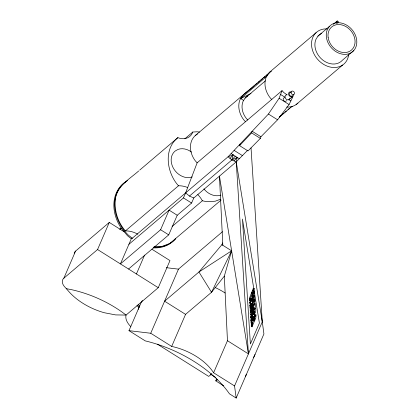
<?xml version="1.0" encoding="UTF-8"?>
<svg xmlns="http://www.w3.org/2000/svg" width="419" height="419" viewBox="0 0 419 419"><rect width="100%" height="100%" fill="white"/><g stroke="black" fill="none" stroke-linecap="round" stroke-linejoin="round"><path stroke-width="0.63" d="M250.881 319.739L252.196 320.085L251.719 321.373L250.887 320.881L251.39 317.869M251.719 321.373L251.599 319.901L252.819 315.627L251.678 317.995L250.667 317.822L250.944 316.225L251.767 316.712L252.055 316.104L251.081 315.627L251.264 314.947M251.264 303.864L251.206 303.346L250.562 304.225L249.844 304.058L249.698 302.366L250.625 300.638L251.646 300.894L251.861 300.627C251.578 299.983 253.741 296.594 253.217 297.857L254.611 295.5L254.522 298.077L250.761 307.415L249.975 307.211L249.97 305.482L250.552 303.696L251.264 303.864L250.614 305.891L250.761 307.415M254.658 315.402L255.14 314.758L255.993 314.936C256.454 319.199 253.055 322.651 252.301 326.71L251.976 325.49L252.652 323.023L251.871 322.62M249.336 298.857L249.494 300.433L250.384 300.564L253.217 295.301L253.17 295.966L253.338 295.704L254.375 293.012L254.338 291.954L251.704 296.584L253.935 291.179L254.071 288.712L253.17 288.675L249.53 298.009L249.336 298.857L250.054 299.019L250.206 300.596M253.72 292.457L253.684 291.881M254.736 311.741C251.138 317.88 256.727 312.616 254.019 311.579M250.714 310.977C250.284 311.888 249.63 315.245 251.164 314.685M255.045 303.618L251.122 311.998L251.395 315.004L252.039 314.47L252.128 312.333L252.846 310.531L253.113 311.799L253.788 310.537L253.851 309.369L253.631 309.636C254.422 304.576 254.501 311.149 255.417 306.912L255.265 304.1L255.045 303.618L254.328 303.45L251.573 309.353M251.505 304.833L254.003 299.569C256.831 298.92 252.945 306.834 253.123 304.435L251.903 307.85L251.798 309.699L251.049 311.123L250.944 308.269L250.227 308.106L250.258 310.888L251.39 311.228M251.583 326.548L251.259 325.322L251.929 323.138L252.647 323.3M250.929 300.727L251.143 300.46C251.447 299.47 251.976 296.809 253.375 297.343M255.993 314.936L254.6 317.293C255.124 316.036 252.961 319.419 253.244 320.064L252.306 320.168L252.526 319.901C252.154 317.518 255.648 315.905 254.778 313.548C254.034 315.418 254.422 313.386 255.04 312.946C256.098 312.244 256.161 307.724 255.14 308.452L251.793 315.79M251.384 317.99L251.709 316.403M250.054 299.019L254.071 288.712M252.505 297.689L252.657 297.181M250.562 304.225L250.415 302.528L251.557 300.68M252.584 322.782L251.939 323.662L251.222 323.499L251.081 321.802L251.211 321.336L251.929 321.499L252.725 320.236L253.024 320.331M251.939 323.662L251.929 321.499M250.944 308.269L250.18 308.106L250.394 307.174M250.897 308.274L254.783 299.653M252.385 308.599L252.453 308.258M253.526 308.813L253.422 307.944L253.024 309.725L253.526 308.813L252.809 308.646M286.947 94.783L283.81 92.552L282.034 90.645L197.139 162.834L185.648 192.855L189.435 196.071L231.88 159.974L237.264 157.444L236.232 161.875L248.42 353.887L227.465 340.715L224.322 276.142L231.623 250.813L221.892 244.701L222.672 242.905M254.611 295.5L253.762 295.316L253.275 295.966L252.683 297.595L253.401 297.757M254.066 317.031L254.37 316.01M127.533 180.563A38.071 30.43 49.6 0 0 128.251 235.028L132.105 238.076L131.891 238.573L228.098 156.764L233.158 154.862L231.88 159.974L236.232 161.875L262.289 321.829L263.918 333.938L236.175 398.05L229.45 393.818A94.249 52.705 23.4 0 0 145.236 340.877L128.984 330.659L141.355 302.068L142.47 300.454M252.196 320.085L251.924 320.273L253.94 316.628L254.721 316.994M253.375 314.114L253.951 312.689L254.668 312.852M291.409 96.983L292.551 97.47L289.084 104.546L277.588 119.797L260.922 136.751L260.361 138.39L248.011 150.95L239.574 145.644L240.134 144.005M239.574 145.644L251.61 132.891L252.175 131.252L260.922 136.751M336.368 23.375L337.232 20.95L338.332 21.568L337.683 23.396M251.793 293.195L251.955 292.766M251.924 301.083L252.589 299.334M235.211 156.156L231.88 159.974L228.098 156.764L268.427 114.036L279.112 98.282L282.034 90.645M151.971 249.263L169.983 260.587L158.251 287.691L126.072 315.067L115.623 314.91L104.378 312.752A46.017 25.732 23.4 0 1 69.722 292.53L65.511 287.769A13.303 7.437 23.4 0 1 63.85 278.2L75.577 251.096L109.286 222.431L124.296 231.864M63.85 278.2L97.559 249.535L109.286 222.431M132.105 238.076L131.315 238.746L120.426 263.907L160.603 229.748L169.087 210.139L177.221 215.251L191.598 203.032L193.788 197.972L236.232 161.875L247.697 150.212M136.421 273.968L144.581 255.113M128.916 244.298L183.459 197.915L185.648 192.855M128.565 269.024L168.737 234.865L177.221 215.251M128.984 330.659L150.73 333.252L178.473 269.139L222.52 231.681M236.175 398.05L234.546 385.941L213.59 372.769A43.77 24.475 23.4 0 0 171.685 346.424L185.554 314.365L211.537 292.273L224.322 276.142M213.59 372.769L227.465 340.715M223.72 385.857L215.754 380.85L216.66 378.755M234.546 385.941L262.289 321.829L251.028 147.897M252.107 292.253L251.547 293.714M252.055 313.281L252.846 311.621M253.631 309.955L254.422 308.29M251.081 315.627L251.337 315.942L251.049 316.544L250.944 316.225M265.416 80.846L245.057 98.151L243.109 101.236A17.195 13.743 49.6 0 0 247.718 120.033M329.282 26.533L327.333 29.618A17.195 13.743 49.6 0 0 342.402 54.171A17.195 13.743 49.6 0 0 354.993 34.258A17.195 13.743 49.6 0 0 329.282 26.533L317.921 36.191L315.973 39.276A17.195 13.743 49.6 0 0 322.709 60.001A17.195 13.743 49.6 0 0 342.423 60.205L353.777 50.547M253.228 292.237L253.621 291.786L254.396 292.043M221.892 244.701L198.941 271.989L164.599 301.193L185.554 314.365M229.989 158.372L233.158 154.862M234.059 160.927L237.264 157.444M249.939 300.104L249.494 300.433M119.651 229.298L121.133 228.036A38.071 30.43 49.6 0 1 126.748 181.233M138.679 170.973C129.298 179.243 116.382 186.361 115.22 200.282C114.392 211.312 118.038 222.641 125.422 230.911A24.684 19.73 49.6 0 1 137.814 234.216M139.668 170.13L177.866 137.652A14.791 11.826 49.6 0 0 192.787 132.032L197.04 131.781A38.071 30.43 49.6 0 1 199.549 132.074M184.852 138.783L192.787 132.032M316.083 32.666L269.532 72.251L266.934 75.598A20.976 16.765 49.6 0 0 270.538 98.276L271.837 99.56M195.553 135.332L271.151 71.188M254.302 85.743C249.394 90.975 241.548 93.929 239.406 101.325A20.83 16.65 49.6 0 0 243.711 119.808L245.487 121.72M255.291 84.9L257.276 83.208M258.272 82.365L259.759 81.097M260.754 80.254L262.739 78.568M263.734 77.719L265.222 76.457M266.709 75.19L267.704 74.346M243.628 100.419L240.632 98.538L266.945 76.164L267.458 74.996L270.218 71.838L271.187 71.256M333.304 24.292L337.232 20.95M120.164 229.099L121.154 228.255M125.422 230.911L178.494 185.779A24.684 19.73 49.6 0 1 187.565 187.482M289.477 99.256L292.96 96.291M279.489 117.063L292.232 106.222M296.065 104.635L342.616 65.05M172.094 226.506L202.351 200.774L206.766 201.712L215.272 201.204L220.53 199.224M221.091 200.083L169.789 243.476L162.2 246.335L154.302 246.807M279.442 116.838L280.934 115.571M282.422 114.308L283.914 113.041M284.904 112.198L286.397 110.93M287.89 109.663L289.377 108.401M290.372 107.557L291.86 106.29M177.866 137.652C163.106 149.421 166.872 173.068 178.494 185.779M252.008 320.074L252.997 320.179M240.632 98.538L251.002 93.458M250.332 310.961L251.316 310.903M250.667 317.822L251.678 317.995M253.265 288.544L253.521 288.979M166.322 267.689L178.473 269.139M253.778 307.656L253.924 308.41L254.909 308.368M66.516 288.691L71.749 289.723A80.563 45.053 23.4 0 1 121.824 311.904L126.072 315.067A21.002 11.748 23.4 0 0 130.796 326.621M253.443 288.696L254.16 288.859M253.17 288.675L253.888 288.838M252.411 290.566L253.128 290.728M253.469 291.907L254.186 292.069M253.741 292.038L254.459 292.205M253.762 295.316L254.48 295.484M252.835 296.992L253.553 297.155M252.563 297.186L253.28 297.354M252.521 297.275L253.238 297.438M252.626 297.39L253.338 297.553M252.29 298.04L253.008 298.208M254.066 299.491L254.846 299.679M249.373 298.621L250.091 298.784M251.143 299.795L251.861 299.962M251.201 299.957L251.919 300.124M251.143 300.46L251.861 300.627M251.615 300.742L250.84 300.512M249.834 301.9L250.546 302.062M249.698 302.366L250.415 302.528M249.651 302.659L250.368 302.827M250.499 304.016L251.217 304.184M250.41 304.377L251.122 304.54M252.458 304.786L253.233 305.011M249.97 305.482L250.682 305.65M249.897 305.723L250.614 305.891M249.881 305.886L250.593 306.053M250.918 307.274L249.975 307.211M253.924 308.41L254.762 308.594M250.237 307.583L250.95 307.75M253.589 308.389L252.877 308.227L253.595 308.473M250.169 307.944L250.881 308.106M253.134 309.201L253.851 309.369M254.05 311.647L254.768 311.809M250.258 310.888L251.431 311.144M254.061 311.815L254.778 311.977M253.212 311.715L252.296 311.348M252.332 311.563L253.113 311.799M254.034 312.244L254.747 312.412M250.41 311.836L251.122 311.998M250.347 312.087L251.065 312.255M253.814 313.134L254.532 313.302M253.17 314.433L253.888 314.596M250.552 314.758L251.269 314.92M251.065 315.46L251.782 315.627M251.259 315.701L251.976 315.868M254.218 316.429L254.93 316.596M251.337 315.942L252.055 316.104M253.94 316.628L254.752 316.785M253.904 316.712L254.616 316.879M250.892 316.308L251.61 316.471M253.673 317.476L254.391 317.644M250.756 317.932L251.568 318.1M252.526 319.236L253.244 319.398M252.584 319.398L253.301 319.561M252.526 319.901L253.244 320.064M251.484 320.006L252.201 320.168M250.845 320.053L251.562 320.216M250.845 320.305L251.562 320.467M251.081 321.802L251.798 321.97M251.033 322.101L251.746 322.263M251.934 322.86L252.652 323.023M251.882 323.458L252.599 323.62M251.788 323.814L252.505 323.976M251.348 324.924L252.065 325.086M251.28 325.16L251.997 325.327M251.259 325.322L251.976 325.49M251.353 326.647L252.144 326.851M189.435 196.071L193.788 197.972M280.573 94.464L284.904 97.182M288.691 99.565L290.854 100.927M279.112 98.282L289.084 104.546M268.427 114.036L277.588 119.797M251.61 132.891L260.361 138.39M234.116 150.384L242.407 155.596M231.105 153.574L239.317 158.738M183.459 197.915L191.598 203.032M160.603 229.748L168.737 234.865M97.559 249.535L158.251 287.691M139.134 307.158L136.971 305.797A9.579 2.111 -57.8 0 1 138.202 309.358M150.73 333.252L171.685 346.424M210.333 374.109L215.795 377.545M157.382 344.151L208.657 376.382A37.176 20.788 23.4 0 0 211.852 373.539M131.315 238.746L127.46 235.698L121.133 228.036M197.139 162.834L195.359 160.922A20.83 16.65 49.6 0 1 197.522 133.965M254.328 303.45L254.548 303.932M254.129 299.517L254.26 299.878M261.645 317.963L261.859 319.252M262.074 320.54L262.289 321.829M222.819 245.283L219.451 176.148L219.771 178.065M253.856 289.063L242.449 219.027L250.379 343.978L259.403 323.117L254.066 290.346M219.451 176.148L248.42 353.887M255.024 354.495A9.579 2.111 -57.8 0 1 253.485 357.564M217.388 379.724A45.891 25.664 23.4 0 1 215.754 380.85M215.104 287.497A43.77 24.475 23.4 0 1 225.144 293.007M246.267 374.24A9.579 2.111 -57.8 0 1 245.393 376.749M197.836 194.578A24.684 19.73 49.6 0 1 202.351 200.774M192.274 176.944A15.718 12.565 49.6 0 1 174.157 169.465A15.718 12.565 49.6 0 1 175.116 151.07L177.981 149.431A15.718 12.565 49.6 0 1 191.493 152.045M220.902 195.107A15.718 12.565 49.6 0 1 203.912 188.896M175.619 238.751A38.071 30.43 49.6 0 1 153.359 247.131M175.619 238.484A38.071 30.43 49.6 0 1 153.192 247.844M245.057 98.151A17.195 13.743 49.6 0 1 247.844 95.888M317.921 36.191A17.195 13.743 49.6 0 1 321.787 33.384M348.681 54.664A20.976 16.765 49.6 0 1 329.737 66.956A20.976 16.765 49.6 0 1 311.574 45.425A20.976 16.765 49.6 0 1 326.946 28.895M297.925 103.111A20.976 16.765 49.6 0 1 286.69 107.081M74.179 253.207A13.303 7.437 23.4 0 1 75.577 251.096M286.538 100.555A1.964 1.571 49.6 0 1 283.553 100.361A1.964 1.571 49.6 0 1 284.632 97.747M289.927 98.161A2.75 2.2 49.6 0 1 287.455 99.822A2.75 2.2 49.6 0 1 285.056 96.983A2.75 2.2 49.6 0 1 287.109 94.83M293.394 94.547A2.75 2.2 49.6 0 1 291.153 96.899A2.75 2.2 49.6 0 1 288.534 93.798A2.75 2.2 49.6 0 1 291.231 91.991M292.614 95.391A1.964 1.571 49.6 0 1 289.623 95.202A1.964 1.571 49.6 0 1 290.707 92.589M250.478 298.595C250.269 299.721 251.07 297.982 250.478 298.595M253.296 291.132L253.186 291.556L253.296 291.132M251.405 307.483L251.348 307.986L251.405 307.483M252.578 310.72L252.306 310.903L252.453 310.311L252.578 310.72M252.343 300.753L252.091 301.858L252.416 301.832L253.511 298.663L252.343 300.753M253.72 320.195L253.469 321.294L253.799 321.268L254.893 318.105L253.72 320.195M252.667 292.928L252.17 293.887L252.819 292.42L252.667 292.928M254.453 301.251L254.338 301.675L254.453 301.251M231.623 250.813L211.537 292.273L198.941 271.989L231.623 250.813M328.166 37.71A15.225 12.172 49.6 0 0 350.08 51.081A15.225 12.172 49.6 0 0 346.345 26.832A15.225 12.172 49.6 0 0 328.166 37.71M291.053 92.751A1.964 1.571 49.6 0 0 293.881 94.485A1.964 1.571 49.6 0 0 293.405 91.352A1.964 1.571 49.6 0 0 291.053 92.751"/></g></svg>
